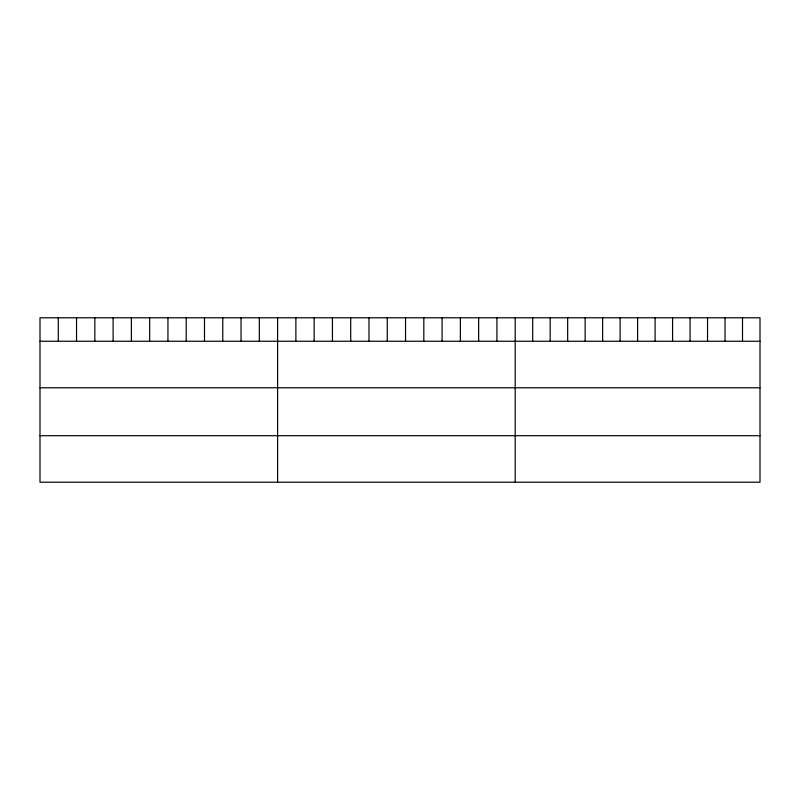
<?xml version="1.0" encoding="UTF-8"?>
<svg xmlns="http://www.w3.org/2000/svg" width="800" height="800" viewBox="0 0 800 800"><rect width="100%" height="100%" fill="white"/><g stroke="black" fill="none" stroke-linecap="round" stroke-linejoin="round"><path stroke-width="1.2" d="M760 341.25L760 482.22L40 482.22L40 317.78L760 317.78L760 341.25L40 341.25M40 387.77L760 387.77M40 435.7L760 435.7M742.51 317.78L742.51 341.25M725.03 317.78L725.03 341.25M707.54 317.78L707.54 341.25M690.06 317.78L690.06 341.25M672.57 317.78L672.57 341.25M655.09 317.78L655.09 341.25M637.6 317.78L637.6 341.25M620.11 317.78L620.11 341.25M602.63 317.78L602.63 341.25M585.14 317.78L585.14 341.25M567.66 317.78L567.66 341.25M550.17 317.78L550.17 341.25M532.69 317.78L532.69 341.25M515.2 317.78L515.2 482.22M496.92 317.78L496.92 341.25M478.65 317.78L478.65 341.25M460.37 317.78L460.37 341.25M442.09 317.78L442.09 341.25M423.82 317.78L423.82 341.25M405.54 317.78L405.54 341.25M387.26 317.78L387.26 341.25M368.98 317.78L368.98 341.25M350.71 317.78L350.71 341.25M332.43 317.78L332.43 341.25M314.15 317.78L314.15 341.25M295.88 317.78L295.88 341.25M277.6 317.78L277.6 482.22M259.32 317.78L259.32 341.25M241.05 317.78L241.05 341.25M222.77 317.78L222.77 341.25M204.49 317.78L204.49 341.25M186.22 317.78L186.22 341.25M167.94 317.78L167.94 341.25M149.66 317.78L149.66 341.25M131.38 317.78L131.38 341.25M113.11 317.78L113.11 341.25M94.83 317.78L94.83 341.25M76.55 317.78L76.55 341.25M58.28 317.78L58.28 341.25"/></g></svg>
